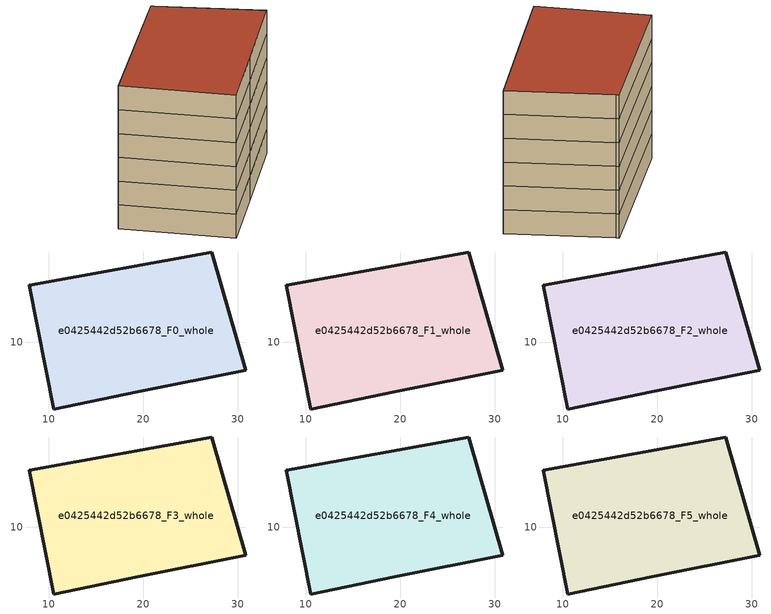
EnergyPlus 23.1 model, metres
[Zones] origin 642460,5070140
e0425442d52b6678_F0_whole
 floor ground (EU_floor_Construction): 27.34,19.16 30.84,7.05 19.43,4.75 10.52,2.95 7.93,16.06 27.24,19.56 z0
 wall outside (EU_wall_Construction): 7.93,16.06 10.52,2.95 19.43,4.75 30.84,7.05 27.34,19.16 27.24,19.56 7.93,16.06 z0:3
e0425442d52b6678_F1_whole
 floor to e0425442d52b6678_F0_whole (EU_floor_Construction): 27.34,19.16 30.84,7.05 19.43,4.75 10.52,2.95 7.93,16.06 27.24,19.56 z3
 wall outside (EU_wall_Construction): 7.93,16.06 10.52,2.95 19.43,4.75 30.84,7.05 27.34,19.16 27.24,19.56 7.93,16.06 z3:6
e0425442d52b6678_F2_whole
 floor to e0425442d52b6678_F1_whole (EU_floor_Construction): 27.34,19.16 30.84,7.05 19.43,4.75 10.52,2.95 7.93,16.06 27.24,19.56 z6
 wall outside (EU_wall_Construction): 7.93,16.06 10.52,2.95 19.43,4.75 30.84,7.05 27.34,19.16 27.24,19.56 7.93,16.06 z6:9
e0425442d52b6678_F3_whole
 floor to e0425442d52b6678_F2_whole (EU_floor_Construction): 27.34,19.16 30.84,7.05 19.43,4.75 10.52,2.95 7.93,16.06 27.24,19.56 z9
 wall outside (EU_wall_Construction): 7.93,16.06 10.52,2.95 19.43,4.75 30.84,7.05 27.34,19.16 27.24,19.56 7.93,16.06 z9:12
e0425442d52b6678_F4_whole
 floor to e0425442d52b6678_F3_whole (EU_floor_Construction): 27.34,19.16 30.84,7.05 19.43,4.75 10.52,2.95 7.93,16.06 27.24,19.56 z12
 wall outside (EU_wall_Construction): 7.93,16.06 10.52,2.95 19.43,4.75 30.84,7.05 27.34,19.16 27.24,19.56 7.93,16.06 z12:15
e0425442d52b6678_F5_whole
 floor to e0425442d52b6678_F4_whole (EU_floor_Construction): 27.34,19.16 30.84,7.05 19.43,4.75 10.52,2.95 7.93,16.06 27.24,19.56 z15
 wall outside (EU_wall_Construction): 7.93,16.06 10.52,2.95 19.43,4.75 30.84,7.05 27.34,19.16 27.24,19.56 7.93,16.06 z15:18
 roof outside (EU_roof_Construction): 30.84,7.05 27.34,19.16 27.24,19.56 7.93,16.06 10.52,2.95 19.43,4.75 z18
[Building]
EU S2 Campaign: North Axis=0; Terrain=City; Solar Distribution=FullExterior
[Site:Location]
Lyon-Bron: Latitude=45.75; Longitude=5; Time Zone=1; Elevation=198
[SizingPeriod:WeatherFileDays]
AnnualSizingPeriod: Begin Month=1; Begin Day of Month=1; End Month=12; End Day of Month=31; Day of Week for Start Day=Monday; Use Weather File Daylight Saving Period=No; Use Weather File Rain and Snow Indicators=No
[MATERIAL]
EU_InternalMass_Material: Roughness=MediumRough; Thickness=0.1; Conductivity=1; Density=1800; Specific Heat=900; Thermal Absorptance=0.9; Solar Absorptance=0.7; Visible Absorptance=0.7
[MATERIAL:NOMASS] Roughness=MediumRough; Thermal Absorptance=0.9; Solar Absorptance=0.7; Visible Absorptance=0.7
Name | Thermal Resistance
EU_wall_NoMass | 0.776494
EU_roof_NoMass | 0.486893
EU_floor_NoMass | 0.421597
[CONSTRUCTION]
EU_wall_Construction: EU_wall_NoMass
EU_roof_Construction: EU_roof_NoMass
EU_floor_Construction: EU_floor_NoMass
EU_InternalMass_Construction: EU_InternalMass_Material
[ZONE] Type=1; Multiplier=1; Ceiling Height=autocalculate; Volume=796.43; Floor Area=autocalculate; Part of Total Floor Area=Yes
e0425442d52b6678_F0_whole; e0425442d52b6678_F1_whole; e0425442d52b6678_F2_whole; e0425442d52b6678_F3_whole; e0425442d52b6678_F4_whole; e0425442d52b6678_F5_whole
[INTERNALMASS] Construction=EU_InternalMass_Construction; Surface Area=265.477
Name | Zone or ZoneList
e0425442d52b6678_F0_whole_EU_InternalMass | e0425442d52b6678_F0_whole
e0425442d52b6678_F1_whole_EU_InternalMass | e0425442d52b6678_F1_whole
e0425442d52b6678_F2_whole_EU_InternalMass | e0425442d52b6678_F2_whole
e0425442d52b6678_F3_whole_EU_InternalMass | e0425442d52b6678_F3_whole
e0425442d52b6678_F4_whole_EU_InternalMass | e0425442d52b6678_F4_whole
e0425442d52b6678_F5_whole_EU_InternalMass | e0425442d52b6678_F5_whole
[OTHEREQUIPMENT] Fuel Type=Electricity; Design Level Calculation Method=Watts/Area; Power per Zone Floor Area=1; Fraction Latent=0; Fraction Radiant=0; Fraction Lost=0; Carbon Dioxide Generation Rate=0; EndUse Subcategory=EU_Step8_InternalGains
Name | Zone or ZoneList or Space or SpaceList | Schedule
EU_Step8_InternalGain_e0425442d52b6678_F0_whole_f000 | e0425442d52b6678_F0_whole | EU_Step8_GainSchedule_e0425442d52b6678_F0_whole_f000
EU_Step8_InternalGain_e0425442d52b6678_F1_whole_f000 | e0425442d52b6678_F1_whole | EU_Step8_GainSchedule_e0425442d52b6678_F1_whole_f000
EU_Step8_InternalGain_e0425442d52b6678_F2_whole_f000 | e0425442d52b6678_F2_whole | EU_Step8_GainSchedule_e0425442d52b6678_F2_whole_f000
EU_Step8_InternalGain_e0425442d52b6678_F3_whole_f000 | e0425442d52b6678_F3_whole | EU_Step8_GainSchedule_e0425442d52b6678_F3_whole_f000
EU_Step8_InternalGain_e0425442d52b6678_F4_whole_f000 | e0425442d52b6678_F4_whole | EU_Step8_GainSchedule_e0425442d52b6678_F4_whole_f000
EU_Step8_InternalGain_e0425442d52b6678_F5_whole_f000 | e0425442d52b6678_F5_whole | EU_Step8_GainSchedule_e0425442d52b6678_F5_whole_f000
[ZONEVENTILATION:DESIGNFLOWRATE] Schedule=EU_AlwaysOn; Design Flow Rate Calculation Method=AirChanges/Hour; Air Changes per Hour=0.693814; Ventilation Type=Natural; Fan Pressure Rise=0; Fan Total Efficiency=1; Constant Term Coefficient=1; Temperature Term Coefficient=0; Velocity Term Coefficient=0; Velocity Squared Term Coefficient=0; Minimum Indoor Temperature=-100; Maximum Indoor Temperature=100; Delta Temperature=-100; Minimum Outdoor Temperature=-100; Maximum Outdoor Temperature=100; Maximum Wind Speed=40
Name | Zone or ZoneList or Space or SpaceList
EU_ConstantAir_e0425442d52b6678_F0_whole | e0425442d52b6678_F0_whole
EU_ConstantAir_e0425442d52b6678_F1_whole | e0425442d52b6678_F1_whole
EU_ConstantAir_e0425442d52b6678_F2_whole | e0425442d52b6678_F2_whole
EU_ConstantAir_e0425442d52b6678_F3_whole | e0425442d52b6678_F3_whole
EU_ConstantAir_e0425442d52b6678_F4_whole | e0425442d52b6678_F4_whole
EU_ConstantAir_e0425442d52b6678_F5_whole | e0425442d52b6678_F5_whole
[HVACTEMPLATE:THERMOSTAT] Constant Heating Setpoint=20; Constant Cooling Setpoint=50
EU_HeatOnly_e0425442d52b6678_F0_whole; EU_HeatOnly_e0425442d52b6678_F1_whole; EU_HeatOnly_e0425442d52b6678_F2_whole; EU_HeatOnly_e0425442d52b6678_F3_whole; EU_HeatOnly_e0425442d52b6678_F4_whole; EU_HeatOnly_e0425442d52b6678_F5_whole
[HVACTEMPLATE:ZONE:IDEALLOADSAIRSYSTEM] System Availability Schedule=EU_AlwaysOn; Maximum Heating Supply Air Temperature=50; Minimum Cooling Supply Air Temperature=13; Maximum Heating Supply Air Humidity Ratio=0.0156; Minimum Cooling Supply Air Humidity Ratio=0.0077; Heating Limit=NoLimit; Cooling Limit=NoLimit; Heating Availability Schedule=EU_AlwaysOn; Cooling Availability Schedule=EU_CoolingOff; Dehumidification Control Type=ConstantSensibleHeatRatio; Cooling Sensible Heat Ratio=0.7; Dehumidification Setpoint=60; Humidification Control Type=None; Humidification Setpoint=30; Outdoor Air Method=None; Outdoor Air Flow Rate per Person=0.00944; Outdoor Air Flow Rate per Zone Floor Area=0; Outdoor Air Flow Rate per Zone=0; Demand Controlled Ventilation Type=None; Outdoor Air Economizer Type=NoEconomizer; Heat Recovery Type=None; Sensible Heat Recovery Effectiveness=0.7; Latent Heat Recovery Effectiveness=0.65
Name | Template Thermostat
e0425442d52b6678_F0_whole | EU_HeatOnly_e0425442d52b6678_F0_whole
e0425442d52b6678_F1_whole | EU_HeatOnly_e0425442d52b6678_F1_whole
e0425442d52b6678_F2_whole | EU_HeatOnly_e0425442d52b6678_F2_whole
e0425442d52b6678_F3_whole | EU_HeatOnly_e0425442d52b6678_F3_whole
e0425442d52b6678_F4_whole | EU_HeatOnly_e0425442d52b6678_F4_whole
e0425442d52b6678_F5_whole | EU_HeatOnly_e0425442d52b6678_F5_whole
[SIZING:ZONE] Zone Cooling Design Supply Air Temperature Input Method=SupplyAirTemperature; Zone Cooling Design Supply Air Temperature=13; Zone Heating Design Supply Air Temperature Input Method=SupplyAirTemperature; Zone Heating Design Supply Air Temperature=50; Zone Cooling Design Supply Air Humidity Ratio=0.008; Zone Heating Design Supply Air Humidity Ratio=0.008; Cooling Design Air Flow Method=DesignDay; Cooling Design Air Flow Rate=0; Cooling Minimum Air Flow per Zone Floor Area=0.000762; Cooling Minimum Air Flow=0; Cooling Minimum Air Flow Fraction=0.2; Heating Design Air Flow Method=DesignDay; Heating Design Air Flow Rate=0; Heating Maximum Air Flow per Zone Floor Area=0.002032; Heating Maximum Air Flow=0.141576; Heating Maximum Air Flow Fraction=0.3; Account for Dedicated Outdoor Air System=No; Dedicated Outdoor Air System Control Strategy=NeutralSupplyAir; Dedicated Outdoor Air Low Setpoint Temperature for Design=autosize; Dedicated Outdoor Air High Setpoint Temperature for Design=autosize; Zone Load Sizing Method=Sensible Load Only No Latent Load; Zone Latent Cooling Design Supply Air Humidity Ratio Input Method=HumidityRatioDifference; Zone Cooling Design Supply Air Humidity Ratio Difference=0.005; Zone Latent Heating Design Supply Air Humidity Ratio Input Method=HumidityRatioDifference; Zone Humidification Design Supply Air Humidity Ratio Difference=0.005
e0425442d52b6678_F0_whole; e0425442d52b6678_F1_whole; e0425442d52b6678_F2_whole; e0425442d52b6678_F3_whole; e0425442d52b6678_F4_whole; e0425442d52b6678_F5_whole
[SCHEDULE:CONSTANT]
Name | Hourly Value
EU_AlwaysOn | 1
EU_CoolingOff | 0
[SCHEDULE:FILE] Column Number=1; Rows to Skip at Top=0; Number of Hours of Data=8760; Column Separator=Comma; Interpolate to Timestep=No; Minutes per Item=60; Adjust Schedule for Daylight Savings=Yes
Name | File
EU_Step8_GainSchedule_e0425442d52b6678_F0_whole_f000 | C:\Users\o_iseri\Desktop\OpenUBEM\openubem\outputs\eu_evidence\EU-11\FR-LYO-HAUTCOEURPENTES\idfs\e0425442d52b6678\e0425442d52b6678_F0_whole_f000_gain.csv
EU_Step8_GainSchedule_e0425442d52b6678_F1_whole_f000 | C:\Users\o_iseri\Desktop\OpenUBEM\openubem\outputs\eu_evidence\EU-11\FR-LYO-HAUTCOEURPENTES\idfs\e0425442d52b6678\e0425442d52b6678_F1_whole_f000_gain.csv
EU_Step8_GainSchedule_e0425442d52b6678_F2_whole_f000 | C:\Users\o_iseri\Desktop\OpenUBEM\openubem\outputs\eu_evidence\EU-11\FR-LYO-HAUTCOEURPENTES\idfs\e0425442d52b6678\e0425442d52b6678_F2_whole_f000_gain.csv
EU_Step8_GainSchedule_e0425442d52b6678_F3_whole_f000 | C:\Users\o_iseri\Desktop\OpenUBEM\openubem\outputs\eu_evidence\EU-11\FR-LYO-HAUTCOEURPENTES\idfs\e0425442d52b6678\e0425442d52b6678_F3_whole_f000_gain.csv
EU_Step8_GainSchedule_e0425442d52b6678_F4_whole_f000 | C:\Users\o_iseri\Desktop\OpenUBEM\openubem\outputs\eu_evidence\EU-11\FR-LYO-HAUTCOEURPENTES\idfs\e0425442d52b6678\e0425442d52b6678_F4_whole_f000_gain.csv
EU_Step8_GainSchedule_e0425442d52b6678_F5_whole_f000 | C:\Users\o_iseri\Desktop\OpenUBEM\openubem\outputs\eu_evidence\EU-11\FR-LYO-HAUTCOEURPENTES\idfs\e0425442d52b6678\e0425442d52b6678_F5_whole_f000_gain.csv
